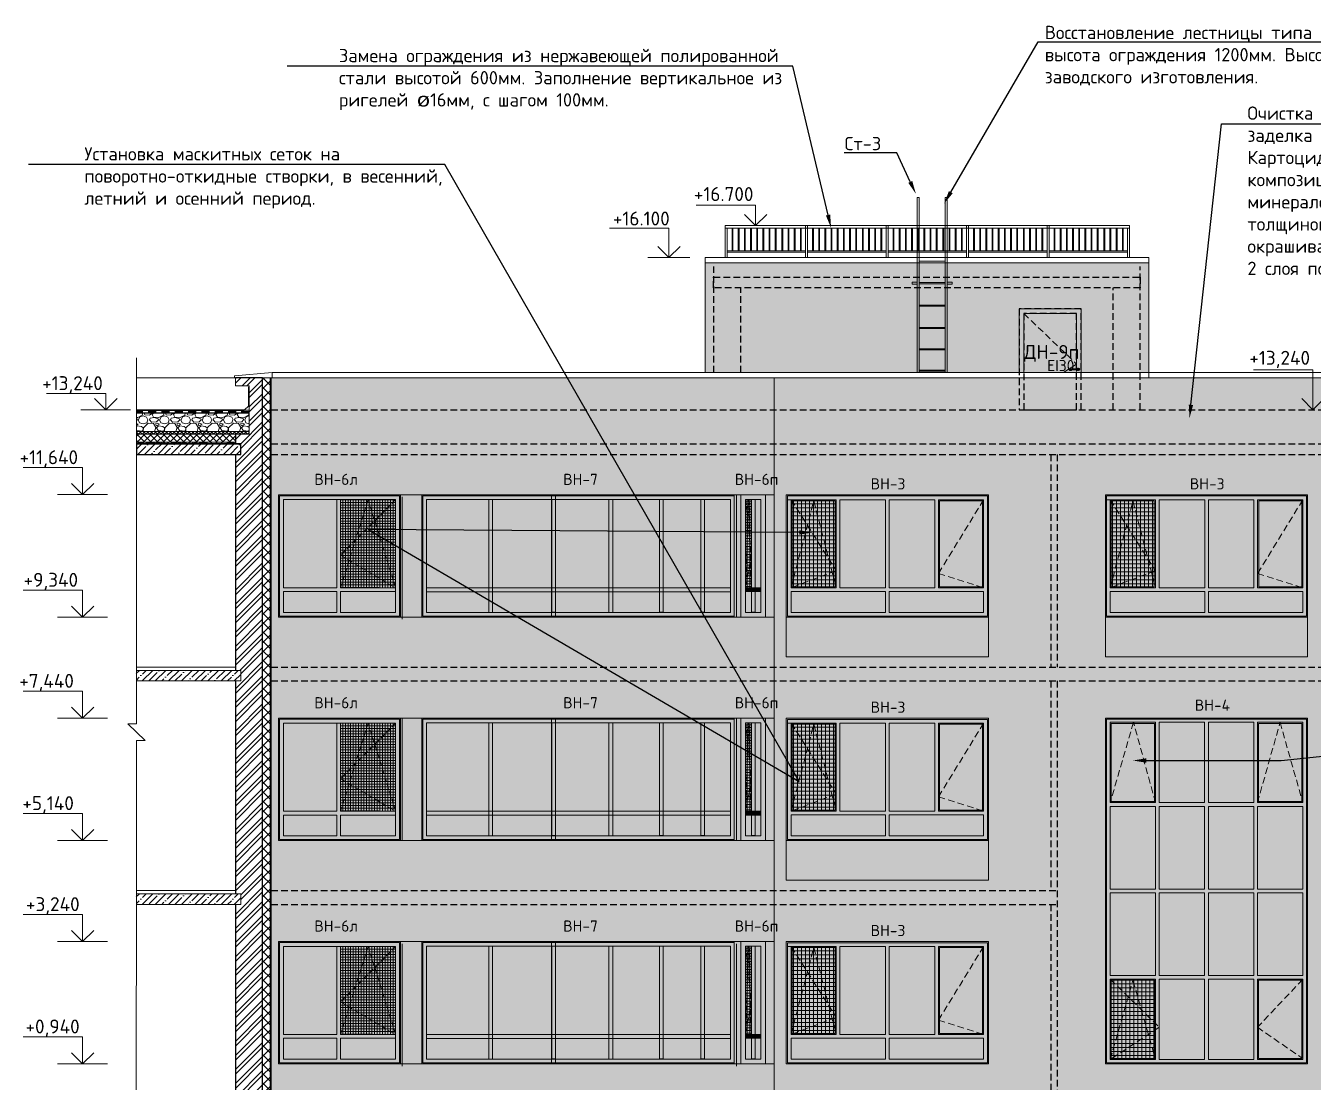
# Model space of a CAD drawing. Header units: millimetres. Extents: x -136099598 to 9192475, y 0 to 779331.
# Drawn here: x 146195 to 170399, y 289147 to 309011 of the extents above; entities that cross this region are included whole.
import ezdxf
from ezdxf import colors
from ezdxf.entities.mleader import LeaderData, LeaderLine
from ezdxf.math import Vec2, Vec3

# ---------------------------------------------------------------- set-up
doc = ezdxf.new("R2010")
doc.units = ezdxf.units.MM
doc.header["$MEASUREMENT"] = 0
for name, pattern in [('01_base$0$DASHED2', [0.375, 0.25, -0.125]), ('ADSK_Невидимые', [5, 3, -2]), ('ADSK_Штриховая_ш2 п1', [3, 2, -1])]:
    doc.linetypes.add(name, pattern=pattern)
doc.layers.get('0').update_dxf_attribs({"color": 250, "lineweight": 9})
doc.layers.get('Defpoints').update_dxf_attribs({"color": 8})
for name, color, linetype, lineweight, true_color in [('!_Окно_00_Штрих_Стекло', 7, 'Continuous', 0, 0x737373), ('RAL 000 80 00', 7, 'Continuous', 0, 0xb9b8b6), ('RAL 100 6030', 7, 'Continuous', 0, 0x989057), ('RAL 7016', 7, 'Continuous', 0, 0x383e42), ('RAL 90 10', 7, 'Continuous', 0, 0xf1ece1)]:
    doc.layers.add(name, color=color, linetype=linetype, lineweight=lineweight, true_color=true_color)
for name, color, linetype, lineweight in [('24_Фасад_разрез_тонкая', 7, 'Continuous', 9), ('_Фасад', 7, 'Continuous', 9), ('АР-Выноски', 5, 'Continuous', 5), ('АР.РД_Выноски', 174, 'Continuous', 9), ('Ограждение', 250, 'Continuous', 9), ('Рисунок', 6, 'Continuous', 35), ('СТЕНЫ кирпич ЛИДЕР', 250, 'Continuous', 15), ('Фасад_тонкие', 7, 'Continuous', 5), ('фасады', 7, 'Continuous', 9), ('Штриховка', 7, 'Continuous', 5), ('Штриховка в сечении', 7, 'Continuous', 18)]:
    doc.layers.add(name, color=color, linetype=linetype, lineweight=lineweight)
for name, color, linetype in [('PDF _0', 7, 'Continuous'), ('PDF _PDF _0', 7, 'Continuous'), ('PDF _Текст', 7, 'Continuous')]:
    doc.layers.add(name, color=color, linetype=linetype)
doc.styles.add('ICOCPEUR', font='isocpeur.ttf')
doc.styles.add('PDF ISOCPEUR', font='isocpeur.ttf')
pattern_1 = [(45, (14281.8, -6e-11), (-123.74369, 123.74369), []), (45, (14405.55, -6e-11), (-123.74369, 123.74369), [218.75, -43.75, 0, -43.75])]

# ---------------------------------------------------------------- blocks, each defined once
blk = doc.blocks.new('A$C316aa93d')
at = {"layer": '!_Окно_00_Штрих_Стекло'}
h = blk.add_hatch(color=256, dxfattribs=at)
h.dxf.hatch_style = 1
h.set_gradient(color1=(70, 92, 124), color2=(219, 225, 235), name='CURVED')
h.paths.add_polyline_path([(548, -2208), (550, -70), (-3072, -70), (-3072, -2208)])
at = {"layer": 'PDF _PDF _0', "lineweight": 0, "true_color": 0x636466}
h = blk.add_hatch(dxfattribs=at)
h.set_pattern_fill('ANSI37', color=251, scale=600, angle=135)
h.set_pattern_definition([(180, (-21.74, 20.51), (-7e-15, -75), []), (270, (-21.74, 20.51), (75, -1e-14), [])])
h.paths.add_polyline_path([(-2224, -1734), (-2224, -69), (-3072, -71), (-3072, -1735)])
at = {"layer": 'RAL 7016', "ltscale": 100, "transparency": 33554687}
h = blk.add_hatch(color=256, dxfattribs=at)
h.dxf.hatch_style = 1
h.paths.add_polyline_path([(638, 20), (-3162, 20), (-3162, -2278), (638, -2278)])
h.paths.add_polyline_path([(548, -70), (548, -2188), (-3072, -2188), (-3072, -70)], flags=16)
h = blk.add_hatch(color=256, dxfattribs=at)
h.dxf.hatch_style = 1
h.paths.add_polyline_path([(-2154, -1778), (-2154, -60), (-2224, -60), (-2224, -1778)])
h = blk.add_hatch(color=256, dxfattribs=at)
h.dxf.hatch_style = 1
h.paths.add_polyline_path([(-1227, -2188), (-1227, -70), (-1297, -70), (-1297, -2188)])
h = blk.add_hatch(color=256, dxfattribs=at)
h.dxf.hatch_style = 1
h.paths.add_polyline_path([(-301, -1778), (-301, -60), (-371, -60), (-371, -1778)])
h = blk.add_hatch(color=256, dxfattribs=at)
h.dxf.hatch_style = 1
h.paths.add_polyline_path([(548, -1726), (-3072, -1726), (-3072, -1798), (548, -1798)])
at = {"ltscale": 150}
blk.add_line((-3072, -70), (-3142, -70), dxfattribs=at)
at = {"linetype": '01_base$0$DASHED2', "ltscale": 500}
for points in [[(-3072, -70), (-2224, -1404), (-3072, -1726), (-2646, -90), (-2224, -1726)], [(548, -70), (-301, -1456), (548, -1726)]]:
    blk.add_lwpolyline(points, dxfattribs=at)
at = {"layer": 'PDF _0', "lineweight": 0}
for points in [[(-3162, 20), (638, 20), (638, -2278), (-3162, -2278)], [(-3162, 20), (638, 20), (638, -2278), (-3162, -2278)], [(-3142, 0), (618, 0), (618, -2258), (-3142, -2258)], [(-2224, -1726), (-3072, -1726), (-3072, -70), (-2224, -70)], [(-3052, -1706), (-2244, -1706), (-2244, -90), (-3052, -90)], [(-1297, -1726), (-2154, -1726), (-2154, -70), (-1297, -70)], [(-371, -1726), (-1227, -1726), (-1227, -70), (-371, -70)], [(548, -1726), (-301, -1726), (-301, -70), (548, -70)], [(528, -1706), (-281, -1706), (-281, -90), (528, -90)], [(-1297, -1798), (-3072, -1798), (-3072, -2188), (-1297, -2188)], [(-1227, -2188), (548, -2188), (548, -1798), (-1227, -1798)]]:
    blk.add_lwpolyline(points, close=True, dxfattribs=at)
at = {"layer": 'PDF _Текст', "lineweight": 0, "insert": (-1576, 124), "char_height": 210, "attachment_point": 7, "style": 'PDF ISOCPEUR'}
blk.add_mtext('ВН-3', dxfattribs=at)
blk = doc.blocks.new('A$C903fc4ac')
at = {"layer": 'RAL 100 6030'}
h = blk.add_hatch(color=256, dxfattribs=at)
h.dxf.hatch_style = 1
h.paths.add_polyline_path([(3800, 0), (0, 0), (0, -748), (3800, -748)])
at = {"layer": 'СТЕНЫ кирпич ЛИДЕР', "ltscale": 100}
blk.add_lwpolyline([(0, 0), (3800, 0), (3800, -748), (0, -748)], close=True, dxfattribs=at)
blk = doc.blocks.new('A$Cc0e490f6')
at = {"layer": '!_Окно_00_Штрих_Стекло'}
h = blk.add_hatch(color=256, dxfattribs=at)
h.dxf.hatch_style = 1
h.set_gradient(color1=(70, 92, 124), color2=(219, 225, 235), name='CURVED')
h.paths.add_polyline_path([(2271, -2358), (2273, 3983), (-1349, 3983), (-1349, -2358)])
at = {"layer": 'PDF _PDF _0', "lineweight": 0, "true_color": 0x636466}
h = blk.add_hatch(dxfattribs=at)
h.set_pattern_fill('ANSI37', color=251, scale=600, angle=135)
h.paths.add_polyline_path([(-514, -2337), (-514, -867), (-1326, -868), (-1326, -2338)])
at = {"layer": 'RAL 7016', "ltscale": 100, "transparency": 33554687}
h = blk.add_hatch(color=256, dxfattribs=at)
h.dxf.hatch_style = 1
h.paths.add_polyline_path([(2361, 4062), (-1439, 4062), (-1439, -2438), (2361, -2438)])
h.paths.add_polyline_path([(2272, 3983), (2271, -2358), (-1349, -2358), (-1349, 3983)], flags=16)
h = blk.add_hatch(color=256, dxfattribs=at)
h.dxf.hatch_style = 1
h.paths.add_polyline_path([(-496, 3983), (-1349, 3983), (-1349, 2473), (-496, 2473)])
h.paths.add_polyline_path([(-516, 3963), (-516, 2493), (-1329, 2493), (-1329, 3963)], flags=16)
h.paths.add_polyline_path([(-1091, 3733), (-1099, 3733)], flags=0)
h = blk.add_hatch(color=256, dxfattribs=at)
h.dxf.hatch_style = 1
h.paths.add_polyline_path([(-426, -2358), (-426, 3983), (-496, 3983), (-496, -2358)])
h = blk.add_hatch(color=256, dxfattribs=at)
h.dxf.hatch_style = 1
h.paths.add_polyline_path([(496, -2358), (496, 3983), (426, 3983), (426, -2358)])
h = blk.add_hatch(color=256, dxfattribs=at)
h.dxf.hatch_style = 1
h.paths.add_polyline_path([(1419, -2358), (1419, 3983), (1349, 3983), (1349, -2358)])
h = blk.add_hatch(color=256, dxfattribs=at)
h.dxf.hatch_style = 1
h.paths.add_polyline_path([(2271, 3983), (1419, 3983), (1419, 2473), (2271, 2473)])
h.paths.add_polyline_path([(2251, 3963), (2251, 2493), (1439, 2493), (1439, 3963)], flags=16)
h.paths.add_polyline_path([(1676, 3733), (1669, 3733)], flags=0)
h = blk.add_hatch(color=256, dxfattribs=at)
h.dxf.hatch_style = 1
h.paths.add_polyline_path([(2272, 2472), (-1347, 2473), (-1347, 2403), (2272, 2403)])
h = blk.add_hatch(color=256, dxfattribs=at)
h.dxf.hatch_style = 1
h.paths.add_polyline_path([(2270, 847), (-1349, 848), (-1349, 778), (2270, 778)])
h = blk.add_hatch(color=256, dxfattribs=at)
h.dxf.hatch_style = 1
h.paths.add_polyline_path([(2270, -779), (-1349, -778), (-1349, -848), (2270, -848)])
h = blk.add_hatch(color=256, dxfattribs=at)
h.dxf.hatch_style = 1
h.paths.add_polyline_path([(-496, -848), (-1349, -848), (-1349, -2358), (-496, -2358)])
h.paths.add_polyline_path([(-516, -868), (-516, -2338), (-1329, -2338), (-1329, -868)], flags=16)
h.paths.add_polyline_path([(-1091, -1098), (-1099, -1098)], flags=0)
h = blk.add_hatch(color=256, dxfattribs=at)
h.dxf.hatch_style = 1
h.paths.add_polyline_path([(2271, -848), (1419, -848), (1419, -2358), (2271, -2358)])
h.paths.add_polyline_path([(2251, -868), (2251, -2338), (1439, -2338), (1439, -868)], flags=16)
h.paths.add_polyline_path([(1676, -1098), (1669, -1098)], flags=0)
at = {"linetype": '01_base$0$DASHED2', "ltscale": 500}
for points in [[(-496, 2473), (-912, 3983), (-1349, 2473)], [(1419, 2473), (1845, 3983), (2271, 2473)], [(-1349, -848), (-426, -1749), (-1349, -2358), (-922, -868), (-496, -2358)], [(2271, -848), (1419, -1750), (2259, -2331)]]:
    blk.add_lwpolyline(points, dxfattribs=at)
at = {"layer": 'PDF _0', "lineweight": 0}
for points in [[(-1439, 4062), (2361, 4062), (2361, -2438), (-1439, -2438)], [(-1439, 4062), (2361, 4062), (2361, -2438), (-1439, -2438)], [(-1419, 4043), (2341, 4043), (2341, -2418), (-1419, -2418)], [(-496, 2473), (-1349, 2473), (-1349, 3983), (-496, 3983)], [(-1329, 2493), (-516, 2493), (-516, 3963), (-1329, 3963)], [(426, 2473), (-426, 2473), (-426, 3983), (426, 3983)], [(1349, 2473), (496, 2473), (496, 3983), (1349, 3983)], [(2271, 2473), (1419, 2473), (1419, 3983), (2271, 3983)], [(2251, 2493), (1439, 2493), (1439, 3963), (2251, 3963)], [(-496, 848), (-1347, 848), (-1347, 2403), (-496, 2403)], [(426, 848), (426, 2403), (-426, 2403), (-426, 848)], [(496, 848), (496, 2403), (1349, 2403), (1349, 848)], [(1419, 848), (2271, 848), (2271, 2403), (1419, 2403)], [(-496, 778), (-1349, 778), (-1349, -778), (-496, -778)], [(426, 778), (426, -778), (-426, -778), (-426, 778)], [(496, 778), (496, -778), (1349, -778), (1349, 778)], [(1419, 778), (2272, 776), (2272, -779), (1419, -778)], [(-496, -848), (-1349, -848), (-1349, -2358), (-496, -2358)], [(-1329, -2338), (-516, -2338), (-516, -868), (-1329, -868)], [(426, -848), (-426, -848), (-426, -2358), (426, -2358)], [(1349, -848), (496, -848), (496, -2358), (1349, -2358)], [(1419, -2358), (2271, -2358), (2271, -848), (1419, -848)], [(1439, -2338), (2251, -2338), (2251, -868), (1439, -868)]]:
    blk.add_lwpolyline(points, close=True, dxfattribs=at)
at = {"layer": 'PDF _Текст', "lineweight": 0, "insert": (241, 4200), "char_height": 210, "attachment_point": 7, "style": 'PDF ISOCPEUR'}
blk.add_mtext('ВН-4', dxfattribs=at)
blk = doc.blocks.new('A$Cd474dfd5')
at = {"layer": 'PDF _0', "lineweight": 0}
for p, q in [((971, 11602), (36, 11602)), ((971, 9298), (36, 9298)), ((971, 7398), (36, 7398)), ((971, 5099), (36, 5099)), ((971, 3200), (36, 3200)), ((971, 900), (36, 900))]:
    blk.add_line(p, q, dxfattribs=at)
for points in [[(-612, 12112), (504, 12112), (504, 11602), (717, 11811), (504, 11602), (295, 11811)], [(-612, 9808), (504, 9808), (504, 9298), (717, 9507), (504, 9298), (295, 9507)], [(-612, 7908), (504, 7908), (504, 7398), (717, 7607), (504, 7398), (295, 7607)], [(-612, 5609), (504, 5609), (504, 5099), (717, 5308), (504, 5099), (295, 5308)], [(-612, 3710), (504, 3710), (504, 3200), (717, 3409), (504, 3200), (295, 3409)], [(-612, 1410), (504, 1410), (504, 900), (717, 1109), (504, 900), (295, 1109)]]:
    blk.add_lwpolyline(points, dxfattribs=at)
at = {"layer": 'PDF _0', "lineweight": 0, "char_height": 262.5, "attachment_point": 9, "style": 'PDF ISOCPEUR'}
for s, insert in [('+11,640', (420, 12112)), ('+9,340', (420, 9808)), ('+7,440', (341, 7908)), ('+5,140', (341, 5609)), ('+3,240', (450, 3710)), ('+0,940', (450, 1410))]:
    blk.add_mtext(s, dxfattribs=dict(at, insert=insert))
blk = doc.blocks.new('A$C080b50c1')
at = {"layer": '!_Окно_00_Штрих_Стекло'}
h = blk.add_hatch(color=256, dxfattribs=at)
h.dxf.hatch_style = 1
h.set_gradient(color1=(70, 92, 124), color2=(219, 225, 235), name='CURVED')
h.paths.add_polyline_path([(2199, 85), (90, 86), (90, 2209), (2203, 2209)])
h = blk.add_hatch(color=256, dxfattribs=at)
h.dxf.hatch_style = 1
h.set_gradient(color1=(70, 92, 124), color2=(219, 225, 235), name='CURVED')
h.paths.add_polyline_path([(8496, 90), (2783, 90), (2783, 2214), (8496, 2214)])
h = blk.add_hatch(color=256, dxfattribs=at)
h.dxf.hatch_style = 1
h.set_gradient(color1=(70, 92, 124), color2=(219, 225, 235), name='CURVED')
h.paths.add_polyline_path([(9066, 86), (8779, 86), (8779, 2214), (9066, 2214)])
at = {"layer": 'PDF _PDF _0', "lineweight": 0, "true_color": 0x636466}
h = blk.add_hatch(dxfattribs=at)
h.set_pattern_fill('ANSI37', color=251, scale=400, angle=225)
h.set_pattern_definition([(270, (1006252.885, 5199.706), (50, 8e-15), []), (2e-15, (1006252.885, 5199.706), (-4e-16, 50), [])])
h.paths.add_polyline_path([(2201, 562), (2201, 2209), (1165, 2209), (1165, 548)])
h = blk.add_hatch(dxfattribs=at)
h.set_pattern_fill('ANSI37', color=251, scale=400, angle=225)
h.set_pattern_definition([(270, (1006355.206, 4170.154), (50, 8e-15), []), (2e-15, (1006355.206, 4170.154), (-4e-16, 50), [])])
h.paths.add_polyline_path([(8779, 562), (8779, 2209), (8888, 2209), (8888, 548)])
at = {"layer": 'RAL 7016', "ltscale": 100, "transparency": 33554687}
h = blk.add_hatch(color=256, dxfattribs=at)
h.dxf.hatch_style = 1
h.paths.add_polyline_path([(2291, 2299), (0, 2299), (0, 0), (2291, 0)])
h.paths.add_polyline_path([(2201, 2209), (2201, 90), (90, 90), (90, 2209)], flags=16)
h = blk.add_hatch(color=256, dxfattribs=at)
h.dxf.hatch_style = 1
h.paths.add_polyline_path([(1166, 90), (1166, 2209), (1096, 2209), (1096, 90)])
h = blk.add_hatch(color=256, dxfattribs=at)
h.dxf.hatch_style = 1
h.paths.add_polyline_path([(8566, 2301), (2693, 2299), (2693, 0), (8566, 2)])
h.paths.add_polyline_path([(8496, 2214), (8496, 90), (2783, 90), (2783, 2214)], flags=16)
h = blk.add_hatch(color=256, dxfattribs=at)
h.dxf.hatch_style = 1
h.paths.add_polyline_path([(4024, 90), (4024, 2214), (3954, 2214), (3954, 90)])
h = blk.add_hatch(color=256, dxfattribs=at)
h.dxf.hatch_style = 1
h.paths.add_polyline_path([(5207, 90), (5207, 2214), (5137, 2214), (5137, 90)])
h = blk.add_hatch(color=256, dxfattribs=at)
h.dxf.hatch_style = 1
h.paths.add_polyline_path([(6284, 90), (6282, 2214), (6208, 2214), (6209, 90)])
h = blk.add_hatch(color=256, dxfattribs=at)
h.dxf.hatch_style = 1
h.paths.add_polyline_path([(7234, 90), (7233, 2214), (7163, 2214), (7164, 90)])
h = blk.add_hatch(color=256, dxfattribs=at)
h.dxf.hatch_style = 1
h.paths.add_polyline_path([(7233, 90), (7232, 2214), (7164, 2214), (7164, 90)])
h = blk.add_hatch(color=256, dxfattribs=at)
h.dxf.hatch_style = 1
h.paths.add_polyline_path([(8009, 90), (8008, 2214), (7938, 2214), (7939, 90)])
h = blk.add_hatch(color=256, dxfattribs=at)
h.dxf.hatch_style = 1
h.paths.add_polyline_path([(9152, 2299), (8693, 2299), (8693, 0), (9152, 0)])
h.paths.add_polyline_path([(9066, 2214), (9066, 86), (8779, 86), (8779, 2214)], flags=16)
h = blk.add_hatch(color=256, dxfattribs=at)
h.dxf.hatch_style = 1
h.paths.add_polyline_path([(8958, 90), (8957, 2214), (8887, 2214), (8888, 90)])
h = blk.add_hatch(color=256, dxfattribs=at)
h.dxf.hatch_style = 1
h.paths.add_polyline_path([(2201, 549), (140, 550), (140, 480), (2201, 481)])
h = blk.add_hatch(color=256, dxfattribs=at)
h.dxf.hatch_style = 1
h.paths.add_polyline_path([(8496, 550), (2783, 550), (2783, 478), (8496, 478)])
h = blk.add_hatch(color=256, dxfattribs=at)
h.dxf.hatch_style = 1
h.paths.add_polyline_path([(9066, 549), (8779, 550), (8779, 480), (9066, 481)])
at = {"ltscale": 150}
for points in [[(2291, 2299), (2291, 0), (0, 0), (0, 2299)], [(2693, 2299), (2693, 0), (8566, 0), (8566, 2299)], [(5134, 2299), (5134, 0), (5206, 0), (5206, 2299)], [(9152, 2299), (9152, 0), (8693, 0), (8693, 2299)], [(9066, 2214), (9066, 86), (8779, 86), (8779, 2214)]]:
    blk.add_lwpolyline(points, close=True, dxfattribs=at)
at = {"layer": 'PDF _0', "linetype": 'ADSK_Штриховая_ш2 п1', "lineweight": 0, "ltscale": 50}
for points in [[(2201, 2209), (1165, 1164), (2201, 550), (1683, 2209), (1165, 550)], [(8779, 2214), (8888, 1154), (8779, 550), (8837, 2214), (8888, 550)]]:
    blk.add_lwpolyline(points, dxfattribs=at)
at = {"layer": 'PDF _PDF _0', "lineweight": 0}
for points in [[(0, 0), (2291, 0), (2291, 2299), (0, 2299)], [(20, 20), (2271, 20), (2271, 2279), (20, 2279)], [(2693, 0), (8566, 0), (8566, 2299), (2693, 2299)], [(2713, 20), (8566, 20), (8566, 2284), (2713, 2284)], [(2783, 90), (8496, 90), (8496, 2214), (2783, 2214)], [(3954, 90), (4023, 90), (4023, 2214), (3954, 2214)], [(5137, 94), (5206, 94), (5206, 2214), (5137, 2214)], [(6208, 90), (6283, 90), (6283, 2214), (6208, 2214)], [(7164, 94), (7232, 94), (7232, 2214), (7164, 2214)], [(7939, 94), (8007, 94), (8007, 2214), (7939, 2214)], [(8888, 94), (8957, 94), (8957, 2214), (8888, 2214)], [(2783, 478), (8497, 478), (8497, 550), (2783, 550)]]:
    blk.add_lwpolyline(points, close=True, dxfattribs=at)
for points in [[(1165, 90), (2201, 90), (2201, 2209), (90, 2209), (90, 550)], [(1165, 550), (1165, 2209), (1096, 2209), (1096, 550)], [(1096, 550), (90, 550)], [(1165, 480), (2201, 480), (2201, 550), (1165, 550)], [(9066, 550), (8779, 550)], [(90, 480), (90, 90), (1096, 90)], [(90, 480), (1096, 480)], [(1096, 480), (1096, 90)], [(1165, 90), (1165, 480)], [(8779, 480), (9066, 480)]]:
    blk.add_lwpolyline(points, dxfattribs=at)
at = {"layer": 'PDF _Текст', "lineweight": 0, "insert": (673, 2486), "char_height": 210, "width": 587.98, "attachment_point": 7, "style": 'PDF ISOCPEUR'}
blk.add_mtext('ВН-6л', dxfattribs=at)
at = {"layer": 'PDF _Текст', "lineweight": 0, "char_height": 210, "attachment_point": 7, "style": 'PDF ISOCPEUR'}
for s, insert in [('ВН-7', (5351, 2486)), ('ВН-6п', (8576, 2486))]:
    blk.add_mtext(s, dxfattribs=dict(at, insert=insert))
blk = doc.blocks.new('A$C63ed94a3')
at = {"layer": 'Defpoints', "linetype": '01_base$0$DASHED2', "ltscale": 500}
for points in [[(0, 0), (1167, 0), (1167, 1898), (0, 1898)], [(90, 0), (1077, 0), (1077, 1808), (90, 1808)]]:
    blk.add_lwpolyline(points, close=True, dxfattribs=at)
at = {"layer": 'Defpoints', "color": 1, "lineweight": 0, "insert": (529, 725, -2), "char_height": 210, "attachment_point": 7, "style": 'PDF ISOCPEUR'}
blk.add_mtext('EI30', dxfattribs=at)
blk = doc.blocks.new('A$C47f3b014')
at = {"ltscale": 150}
blk.add_line((1551, 550), (1551, 601), dxfattribs=at)
at = {"layer": 'Ограждение'}
for points in [[(1551, 601), (0, 601)], [(0, 550), (0, 600)], [(1551, 550), (0, 550)], [(38, 0), (38, 550), (0, 550), (0, 0), (38, 0)], [(132, 125), (132, 550)], [(148, 550), (148, 125), (148, 125)], [(248, 125), (248, 550)], [(264, 550), (264, 125), (264, 125)], [(364, 125), (364, 550)], [(380, 550), (380, 125), (380, 125)], [(480, 125), (480, 550)], [(496, 550), (496, 125), (496, 125)], [(596, 125), (596, 550)], [(612, 550), (612, 125), (612, 125)], [(712, 125), (712, 550)], [(728, 550), (728, 125), (728, 125)], [(828, 125), (828, 550)], [(844, 550), (844, 125), (844, 125)], [(944, 125), (944, 550)], [(960, 550), (960, 125), (960, 125)], [(1068, 125), (1068, 550)], [(1084, 550), (1084, 125), (1084, 125)], [(1184, 125), (1184, 550)], [(1200, 550), (1200, 125), (1200, 125)], [(1300, 125), (1300, 550)], [(1316, 550), (1316, 125), (1316, 125)], [(1416, 125), (1416, 550)], [(1432, 550), (1432, 125), (1432, 125)], [(1551, 0), (1551, 550), (1513, 550), (1513, 0), (1551, 0)], [(1513, 100), (38, 100), (38, 125), (1513, 125)]]:
    blk.add_lwpolyline(points, dxfattribs=at)
blk = doc.blocks.new('A$C0c50751e')
for points in [[(-38, 3993), (0, 3993), (0, 700), (-38, 700)], [(490, 700), (530, 700), (530, 3993), (490, 3993)], [(0, 2762), (490, 2762), (490, 2792), (0, 2792)], [(0, 2370), (490, 2370), (490, 2390), (0, 2390)], [(0, 1948), (490, 1948), (490, 1968), (0, 1968)], [(0, 1526), (490, 1526), (490, 1546), (0, 1546)], [(0, 1124), (490, 1124), (490, 1144), (0, 1144)], [(0, 722), (490, 722), (490, 742), (0, 742)]]:
    blk.add_lwpolyline(points, close=True)
at = {"ltscale": 100}
for points in [[(-38, 2400), (-128, 2400), (-128, 2360), (-38, 2360), (-38, 2400)], [(530, 2400), (620, 2400), (620, 2360), (530, 2360), (530, 2400)]]:
    blk.add_lwpolyline(points, dxfattribs=at)
blk = doc.blocks.new('A$Cb3d5fc9f')
at = {"layer": 'RAL 000 80 00', "true_color": 0xbcbab9}
h = blk.add_hatch(color=9, dxfattribs=at)
h.dxf.hatch_style = 1
h.paths.add_polyline_path([(1170, 1187), (0, 1187), (0, 0), (1169, 0)])
for p, q in [((1115, 59), (965, 59)), ((1115, 39), (965, 39))]:
    blk.add_line(p, q)
for points in [[(1170, 0), (1170, 1187), (0, 1187), (0, 0)], [(1080, 8), (1080, 1097), (90, 1097), (90, 0)]]:
    blk.add_lwpolyline(points)
blk.add_circle((1115, 51), 19)
for centre, radius, start, end in [((965, 49), 10, 90, 270), ((1115, 49), 24, 204.6243, 155.3757), ((1115, 49), 10, 270, 90)]:
    blk.add_arc(centre, radius, start, end)

msp = doc.modelspace()

# ---------------------------------------------------------------- hatches: boundary and pattern name
at = {"ltscale": 40, "true_color": 0x383e42}
h = msp.add_hatch(dxfattribs=at)
h.set_pattern_fill('ANSI32', color=250, scale=500, angle=360)
h.set_pattern_definition([(45, (14281.8, 0.002), (-132.58252, 132.58252), []), (45, (14370.2, 0.002), (-132.58252, 132.58252), [])])
h.paths.add_polyline_path([(150137.2, 302240.9), (150397.3, 302240.9), (150397.4, 301332), (150137.2, 301332), (150137.3, 301152), (150235.1, 301152), (150238.5, 300952), (150137.3, 300952), (150137.3, 296891.7), (150238.7, 296891.7), (150238.7, 296691.8), (150137.3, 296691.8), (150137.4, 292691.7), (150238.7, 292691.7), (150238.7, 292491.7), (150137.4, 292491.7), (150137.5, 288493.6), (150336.7, 288493.5), (150647.5, 288493.6), (150647.5, 302392), (150137.2, 302392)])
at = {"ltscale": 100, "transparency": 33554687}
h = msp.add_hatch(dxfattribs=at)
h.set_pattern_fill('ANSI35', color=0, scale=700)
h.set_pattern_definition(pattern_1)
h.paths.add_polyline_path([(148275.3, 300952), (150238.5, 300952), (150235.1, 301152), (148275.3, 301152)])
h = msp.add_hatch(dxfattribs=at)
h.set_pattern_fill('ANSI35', color=0, scale=700)
h.set_pattern_definition([(45, (14281.8, 4200), (-123.74369, 123.74369), []), (45, (14405.55, 4200), (-123.74369, 123.74369), [218.75, -43.75, 0, -43.75])])
h.paths.add_polyline_path([(150237, 296891.7), (148271.8, 296891.7), (148275.2, 296691.7), (150240.4, 296691.7)])
h = msp.add_hatch(dxfattribs=at)
h.set_pattern_fill('ANSI35', color=0, scale=700)
h.set_pattern_definition(pattern_1)
h.paths.add_polyline_path([(150237, 292691.7), (148271.8, 292691.7), (148275.2, 292491.7), (150240.4, 292491.7)])
at = {"layer": 'RAL 000 80 00'}
h = msp.add_hatch(color=256, dxfattribs=at)
h.dxf.hatch_style = 1
h.paths.add_polyline_path([(167307.6, 304553.9), (158967.7, 304553.9), (158967.5, 302492.3), (167307.7, 302491.9)])
h = msp.add_hatch(color=256, dxfattribs=at)
h.dxf.hatch_style = 1
h.paths.add_polyline_path([(150807.5, 302392), (160266.9, 302392), (160267.1, 288553.3), (150807.3, 288553.3)])
at = {"layer": 'RAL 90 10', "ltscale": 100, "transparency": 33554687}
h = msp.add_hatch(color=256, dxfattribs=at)
h.dxf.hatch_style = 1
h.paths.add_polyline_path([(193317.6, 302392), (160267, 302392), (160267, 288553.3), (193315.8, 288553.9)])
at = {"layer": 'Штриховка', "transparency": 33554636}
h = msp.add_hatch(dxfattribs=at)
h.set_pattern_fill('ANSI37', color=256, scale=1000)
h.set_pattern_definition([(45, (14281.8, -6e-11), (-88.38835, 88.38835), []), (135, (14281.8, -6e-11), (-88.38835, -88.38835), [])])
h.paths.add_polyline_path([(150647.5, 302392), (150647.5, 287085.8), (150797.4, 287085.8), (150797.4, 302392)])
h = msp.add_hatch(dxfattribs=at)
h.set_pattern_fill('ANSI37', color=256, scale=400)
h.set_pattern_definition([(45, (14281.806, -6e-11), (-35.355339, 35.355339), []), (135, (14281.806, -6e-11), (-35.355339, -35.355339), [])])
h.paths.add_polyline_path([(148275.3, 301382), (148275.3, 301332), (150397.4, 301332), (150397.4, 301382)])
h = msp.add_hatch(dxfattribs=at)
h.set_pattern_fill('ANSI37', color=256, scale=700)
h.set_pattern_definition([(45, (14281.81, -6e-11), (-61.871843, 61.871843), []), (135, (14281.81, -6e-11), (-61.871843, -61.871843), [])])
h.paths.add_polyline_path([(148275.3, 301332), (148275.3, 301182), (150137.2, 301182), (150137.2, 301332)])
at = {"layer": 'Штриховка в сечении', "ltscale": 2, "transparency": 33554636}
h = msp.add_hatch(dxfattribs=at)
h.set_pattern_fill('GRAVEL', color=256, scale=400)
h.set_pattern_definition([(228.012788, (288, 400), (-3200, -3600), [53.8144, -5327.6352]), (184.969741, (252, 360), (4800, 400), [92.3472, -9142.3699]), (132.510447, (160, 352), (4000, -4400), [65.1152, -6446.41304]), (267.273689, (4, 252), (400, 8000), [84.0952, -8325.4232]), (292.833654, (0, 168), (-2000, 4800), [82.462, -8163.74925]), (357.273689, (32, 92), (-8000, 400), [84.0952, -8325.4232]), (37.6942405, (116, 88), (-5200, -4000), [111.2116, -11009.9394]), (72.2553284, (204, 156), (2800, 8800), [104.9952, -10394.5286]), (121.4295656, (236, 256), (-3200, 5200), [84.38, -8353.62924]), (175.236358, (192, 328), (4400, -400), [96.3328, -4720.30503]), (222.397438, (96, 336), (-4800, -4400), [124.5792, -12333.35]), (138.814075, (400, 248), (-2800, 2400), [42.5204, -4209.53793]), (171.4692344, (368, 276), (5200, -800), [80.8948, -8008.60457]), (225, (288, 288), (-4e-14, -400), [56.5684, -509.11702]), (203.19859, (260, 336), (2000, 800), [30.4632, -3015.84604]), (291.80141, (232, 324), (-400, 1200), [43.0812, -2110.9847]), (30.963757, (248, 284), (1200, 800), [69.9716, -2262.40916]), (161.56505, (308, 320), (800, -400), [50.5964, -1214.31466]), (16.38954, (0, 324), (4000, 1200), [70.88, -7017.13806]), (70.346176, (68, 344), (-1600, -4400), [59.4644, -5886.9631]), (293.19859, (308, 400), (-800, 2000), [60.926, -2985.38324]), (343.61046, (332, 344), (-4000, 1200), [70.88, -7017.13806]), (339.443955, (0, 76), (-2000, 800), [68.352, -3349.2495]), (294.775141, (64, 52), (-2000, 4400), [57.2712, -5669.85723]), (66.80141, (312, 0), (800, 2000), [60.926, -2985.38324]), (17.354025, (336, 56), (-5200, -1600), [67.0524, -6638.16945]), (69.443955, (116, 0), (-800, -2000), [34.176, -3383.4255]), (101.309932, (288, 0), (-400, 1600), [20.396, -2019.2118]), (165.963757, (284, 20), (1200, -400), [82.462, -1566.78025]), (186.009006, (204, 40), (4000, 400), [76.42, -7565.56927]), (303.690068, (248, 248), (-400, 800), [57.6888, -1384.5317]), (353.1572266, (280, 200), (6800, -800), [100.7176, -9971.02505]), (60.945396, (380, 188), (-1600, -2800), [41.1824, -4077.06966]), (90, (400, 224), (-400, 400), [24, -376]), (120.256437, (196, 52), (1600, -2800), [55.5696, -5501.408]), (48.012788, (168, 100), (3200, 3600), [107.6288, -5273.8208]), (0, (240, 180), (400, 400), [104, -296]), (325.3048465, (344, 180), (4000, -2800), [63.2456, -6261.3097]), (254.054604, (396, 144), (-400, -1600), [58.2408, -2853.80316]), (207.6459754, (380, 88), (-7600, -4000), [94.826, -9387.78967]), (175.426079, (296, 44), (-5200, 400), [100.3196, -9931.62936])])
h.paths.add_polyline_path([(148280.4, 301729.2), (148275.3, 301382), (150397.4, 301382.1), (150397.4, 301729.2)])
at = {"layer": 'Штриховка в сечении', "ltscale": 3, "transparency": 33554636}
h = msp.add_hatch(dxfattribs=at)
h.set_pattern_fill('AR-SAND', color=256)
h.set_pattern_definition([(37.5, (-270345.777, 3960658.434), (-1.6000313, 48.94132373), [0, -38.608, 0, -43.18, 0, -41.275]), (7.5, (-270345.78, 3960658.434), (44.9523283, 71.68251), [0, -20.828, 0, -34.798, 0, -13.335]), (327.5, (-270377.02, 3960658.434), (79.099237, 0.14371847), [0, -12.7, 0, -45.72, 0, -59.69]), (317.5, (-270377.02, 3960658.434), (76.3556452, 22.2929323), [0, -6.35, 0, -29.972, 0, -34.29])])
h.paths.add_polyline_path([(148275.3, 301182), (148275.3, 301152), (150137.2, 301152), (150137.2, 301182)])

# ---------------------------------------------------------------- linework, layer by layer
at = {"ltscale": 150}
for p, q in [((165948.6, 302650.8), (165705.8, 302491.9)), ((148275.3, 302392), (193317.6, 302392)), ((150137.2, 302240.9), (150137.5, 302392)), ((160267, 286913.3, 0), (160267, 302392, -1.1)), ((150397.3, 302240.9), (150137.2, 302240.9)), ((150397.4, 301332), (150397.3, 302240.9)), ((153270, 300151.2, 0.3), (153270, 297851.2, 0.3)), ((159559.1, 300192, -1.4), (159559.1, 297892, -1.4)), ((150137.4, 296952), (148275.1, 296951.7)), ((153270, 295992), (153270, 293692)), ((159559.1, 295992), (159559.1, 293692)), ((150137.4, 292752), (148275.1, 292751.7)), ((153270, 291750.2, 0.5), (153270, 289450.2, 0.5)), ((159559.1, 291750.2, 0.5), (159559.1, 289450.2, 0.5))]:
    msp.add_line(p, q, dxfattribs=at)
at = {"color": 18, "linetype": 'ADSK_Невидимые', "lineweight": 30, "ltscale": 50, "true_color": 0x000000}
msp.add_line((150397.4, 301753.3), (148275.3, 301753.3), dxfattribs=at)
at = {"layer": '24_Фасад_разрез_тонкая', "lineweight": 30}
msp.add_lwpolyline([(148275.3, 301782), (150299.3, 301782), (150387.4, 301867.1), (150387.4, 302220.2)], dxfattribs=at)
at = {"layer": '24_Фасад_разрез_тонкая'}
for points in [[(148275.3, 301792), (150127.2, 301792)], [(148275.3, 301782), (150397.4, 301782)], [(148275.3, 301732), (150397.4, 301732)], [(148275.6, 301729.2), (150397.4, 301729.2)], [(148275.3, 301382), (150397.4, 301382.1)], [(148275.3, 301182), (150137.2, 301182)], [(148275.3, 301152), (150137.2, 301152)]]:
    msp.add_lwpolyline(points, dxfattribs=at)
at = {"layer": '24_Фасад_разрез_тонкая', "lineweight": 9}
msp.add_lwpolyline([(148275.3, 301332), (150137.3, 301332)], dxfattribs=at)
at = {"layer": '_Фасад', "lineweight": 0}
for p, q in [((158682, 304653.9), (157889, 304653.9)), ((148165.1, 301792), (147230.1, 301792))]:
    msp.add_line(p, q, dxfattribs=at)
at = {"layer": 'Defpoints', "color": 2, "linetype": '01_base$0$DASHED2', "ltscale": 500}
for p, q in [((159127.6, 302491.9), (159127.6, 304484, 0)), ((167147.6, 301792), (167147.6, 304484)), ((159637.9, 302491.9), (159637.9, 304083.6)), ((166637.4, 301792, 0.2), (166637.4, 304083.6)), ((150807.2, 301792), (189137.4, 301792)), ((150807.2, 301152), (189137.4, 301152)), ((150807.2, 300952), (189137.4, 300952)), ((165467.6, 300952), (165467.6, 296952)), ((165587.6, 300952), (165587.6, 296952)), ((150807.2, 296952), (189137.4, 296952)), ((150807.2, 296692), (189137.4, 296692)), ((165467.6, 296692), (165467.6, 292752)), ((165587.6, 296692), (165587.6, 288553.6)), ((150807.2, 292752), (165587.6, 292752)), ((150807.2, 292492), (165587.6, 292492)), ((165467.6, 292492), (165467.6, 288553.6))]:
    msp.add_line(p, q, dxfattribs=at)
msp.add_lwpolyline([(159127.1, 304281.9), (167147.1, 304281.9), (167147.1, 304083.6), (159127.1, 304083.6)], close=True, dxfattribs=at)
at = {"layer": 'Рисунок', "color": 18, "linetype": '01_base$0$DASHED2', "lineweight": 5, "ltscale": 500, "true_color": 0x000000}
msp.add_line((164958.6, 303600.4), (165948.6, 302650.8), dxfattribs=at)
at = {"layer": 'СТЕНЫ кирпич ЛИДЕР', "ltscale": 100}
for p, q in [((158967.6, 302491.9), (158967.6, 304554)), ((167307.6, 302392), (167307.6, 304554, -0.7))]:
    msp.add_line(p, q, dxfattribs=at)
at = {"layer": 'СТЕНЫ кирпич ЛИДЕР', "lineweight": 25, "ltscale": 100}
for p, q in [((150647.5, 302392), (150137.2, 302392)), ((150647.5, 287083.4, 0.5), (150647.5, 302392)), ((150797.5, 287083.9, 0.5), (150797.2, 302392)), ((150807.5, 287083.9, 0.5), (150807.2, 302392)), ((148275.3, 301152), (150235.1, 301152)), ((150137.2, 301332), (150137.3, 301152)), ((148275.3, 300952), (150137.3, 300952)), ((150137.3, 300952), (150137.3, 296891.7)), ((150137.3, 296694.8), (150137.3, 292691.7)), ((150137.4, 292494.8), (150137.4, 288493.6))]:
    msp.add_line(p, q, dxfattribs=at)
msp.add_lwpolyline([(148275.3, 300952), (150238.5, 300952), (150235.1, 301152), (148275.3, 301152)], close=True, dxfattribs=at)
at = {"layer": 'Фасад_тонкие'}
for p, q in [((150827.4, 302491.9), (150117.1, 302427.1)), ((150117.1, 302392), (150117.1, 302427.1)), ((150827.4, 302392), (150117.1, 302392)), ((150827.4, 302392), (150827.4, 302491.9))]:
    msp.add_line(p, q, dxfattribs=at)
at = {"layer": 'Фасад_тонкие', "lineweight": 0}
for points in [[(158798.7, 305636.3), (159914.4, 305636.3), (159914.4, 305254.3), (160127.7, 305463.2), (159914.4, 305254.3), (159705.5, 305463.2)], [(157169.8, 305204.3), (158285.5, 305205.7), (158285.5, 304653.9), (158498.9, 304862.8), (158285.5, 304653.9), (158076.6, 304862.8)], [(146581.9, 302098.4), (147697.6, 302098.4), (147697.6, 301792), (147911, 302000.9), (147697.6, 301792), (147488.7, 302000.9)]]:
    msp.add_lwpolyline(points, dxfattribs=at)
at = {"layer": 'Фасад_тонкие', "lineweight": 0, "elevation": 0}
msp.add_lwpolyline([(169277.6, 302539.8), (170393.3, 302539.8), (170393.3, 301792), (170606.6, 302000.9), (170393.3, 301792), (170184.4, 302000.9)], dxfattribs=at)
at = {"layer": 'фасады', "ltscale": 150}
for points in [[(158967.6, 304653.9), (167307.6, 304653.9), (167307.6, 304554), (158967.6, 304554)], [(150827.4, 302491.9), (193317.6, 302491.9), (193317.6, 302392), (150827.4, 302392)], [(148275.2, 296691.7), (150238.7, 296691.7), (150238.7, 296891.7), (148275.2, 296891.7)], [(150947.6, 293692), (160267, 293692), (160267, 295991.2), (150947.6, 295991.2)], [(148275.2, 292491.7), (150238.7, 292491.7), (150238.7, 292691.7), (148275.2, 292691.7)], [(150947.6, 289493.6), (160267, 289493.6), (160267, 291792.8), (150947.6, 291792.8)]]:
    msp.add_lwpolyline(points, close=True, dxfattribs=at)
for points in [[(148275.3, 302768.8), (148275.3, 295884.1), (148112.6, 295884.1), (148437.6, 295575.1), (148275.3, 295575.1), (148273, 286353.6)], [(150137.2, 301152), (150137.2, 301332), (150397.4, 301332)]]:
    msp.add_lwpolyline(points, dxfattribs=at)
at = {"layer": 'фасады', "ltscale": 150, "elevation": -1.4}
msp.add_lwpolyline([(150947.6, 297892), (160267, 297892), (160267, 300191.2), (150947.6, 300191.2)], close=True, dxfattribs=at)

# ---------------------------------------------------------------- block references
at = {"ltscale": 150}
for name, p in [('A$C0c50751e', (162989.6, 301792)), ('A$C47f3b014', (159341.6, 304653.9)), ('A$C47f3b014', (160854.8, 304653.9)), ('A$C47f3b014', (162367.9, 304653.9)), ('A$C47f3b014', (163881.1, 304653.9)), ('A$C47f3b014', (165394.2, 304653.9)), ('A$Cb3d5fc9f', (164869, 302503.1)), ('A$C63ed94a3', (164869, 301792)), ('A$Cd474dfd5', (146758.2, 288593.6)), ('A$C080b50c1', (150947.6, 297892, -1.4)), ('A$C316aa93d', (163655.1, 300170.1, -2.2)), ('A$C316aa93d', (169655.1, 300170.1)), ('A$C903fc4ac', (160492.6, 297892, -2.2)), ('A$C903fc4ac', (166492.6, 297892)), ('A$C080b50c1', (150947.6, 293692)), ('A$C316aa93d', (163655.1, 295970.1)), ('A$Cc0e490f6', (167931.4, 291931.6)), ('A$C903fc4ac', (160492.6, 293692)), ('A$C080b50c1', (150947.6, 289493.6)), ('A$C316aa93d', (163655.1, 291771.6))]:
    msp.add_blockref(name, p, dxfattribs=at)

# ---------------------------------------------------------------- texts
at = {"layer": 'PDF _0', "color": 18, "lineweight": 0, "true_color": 0x000000, "char_height": 262.49, "attachment_point": 9, "style": 'PDF ISOCPEUR'}
for s, insert in [('+16.700', (159875.5, 305715.8)), ('+16.100', (158301.4, 305255.7)), ('+13,240', (170339.1, 302575.7, 0)), ('+13,240', (147643.5, 302098.4))]:
    msp.add_mtext(s, dxfattribs=dict(at, insert=insert))
at = {"layer": 'PDF _0', "color": 18, "lineweight": 0, "true_color": 0x000000, "insert": (164958.6, 302692.8), "char_height": 262.49, "attachment_point": 7, "rotation": 359.99739, "style": 'PDF ISOCPEUR'}
msp.add_mtext('ДН-9п', dxfattribs=at)

# ---------------------------------------------------------------- leaders
at = {"layer": 'АР-Выноски'}
ml = msp.add_multileader_mtext('Standard', dxfattribs=at)
ml.set_content('Восстановление лестницы типа П1-1, ширина 750 мм, высота ограждения 1200мм. Высота ступени 400 мм, заводского изготовления.', color=256, style='ICOCPEUR')
ml.set_leader_properties()
ml.build(insert=Vec2(0, 0))
ml.multileader.update_dxf_attribs({"text_left_attachment_type": 6, "text_right_attachment_type": 6, "dogleg_length": 100, "arrow_head_size": 250})
ctx = ml.context
ctx.base_point, ctx.char_height, ctx.arrow_head_size, ctx.landing_gap_size, ctx.plane_origin = Vec3(165327.3, 308709.7, 0), 250, 250, 25, Vec3(173994.5, 306881.4, 0)
ctx.left_attachment, ctx.right_attachment = 6, 6
notes = []
notes.append((ctx, [(1, (1, 1, 0), (165227.3, 308709.7, 0), (1, 0), 100, [(0, [(163459.6, 305666.3, 0)], 0, [])])]))
ctx.mtext.insert, ctx.mtext.width, ctx.mtext.defined_height, ctx.mtext.flow_direction = Vec3(165352.3, 309009.7, 0), 9186.444, 5775.2, 5
ml = msp.add_multileader_mtext('Standard', dxfattribs=at)
ml.set_content('\\A1;Замена ограждения из нержавеющей полированной стали высотой 600мм. Заполнение вертикальное из ригелей {\\fISOCTEUR|b0|i0|c204|p49;ø}16мм, с шагом 100мм.  ', color=256, style='ICOCPEUR')
ml.set_leader_properties()
ml.build(insert=Vec2(0, 0))
ml.multileader.update_dxf_attribs({"text_left_attachment_type": 6, "text_right_attachment_type": 6, "dogleg_length": 100, "arrow_head_size": 250})
ctx = ml.context
ctx.base_point, ctx.char_height, ctx.arrow_head_size, ctx.landing_gap_size, ctx.plane_origin = Vec3(152057.5, 308251.3), 250, 250, 25, Vec3(156849.3, 292717.7)
ctx.left_attachment, ctx.right_attachment = 6, 6
notes.append((ctx, [(0, (1, 1, 0), (160616.6, 308251.3), (-1, 0), 309.1, [(1, [(161335.2, 305209.4)], 0, [])])]))
ctx.mtext.insert, ctx.mtext.width, ctx.mtext.defined_height, ctx.mtext.flow_direction = Vec3(152082.5, 308576.3), 9081.146, 1316, 5
ml = msp.add_multileader_mtext('Standard', dxfattribs=at)
ml.set_content('\\A1;Ст-3', color=256, style='ICOCPEUR')
ml.set_leader_properties()
ml.build(insert=Vec2(0, 0))
ml.multileader.update_dxf_attribs({"text_left_attachment_type": 6, "text_right_attachment_type": 6, "dogleg_length": 100, "arrow_head_size": 250})
ctx = ml.context
ctx.base_point, ctx.char_height, ctx.arrow_head_size, ctx.landing_gap_size, ctx.plane_origin = Vec3(161563.3, 306621), 250, 250, 25, Vec3(158270.5, 305244.1)
ctx.left_attachment, ctx.right_attachment = 6, 6
notes.append((ctx, [(0, (1, 1, 0), (162568, 306621), (-1, 0), 254.7, [(0, [(162929.6, 305849.1)], 0, [])])]))
ctx.mtext.insert, ctx.mtext.width, ctx.mtext.flow_direction = Vec3(161588.3, 306921), 4074.825, 5
ml = msp.add_multileader_mtext('Standard', dxfattribs=at)
ml.set_content('\\A1;Установка маскитных сеток на поворотно-откидные створки, в весенний, летний и осенний период.', color=256, style='ICOCPEUR')
ml.set_leader_properties()
ml.build(insert=Vec2(0, 0))
ml.multileader.update_dxf_attribs({"text_left_attachment_type": 6, "text_right_attachment_type": 6, "dogleg_length": 100, "arrow_head_size": 250})
ctx = ml.context
ctx.base_point, ctx.char_height, ctx.arrow_head_size, ctx.landing_gap_size, ctx.plane_origin = Vec3(147272, 306403, -1.7), 250, 250, 25, Vec3(168673.9, 308720.5, -1.7)
ctx.left_attachment, ctx.right_attachment = 6, 6
notes.append((ctx, [(0, (1, 1, 0), (154072, 306403, -1.7), (-1, 0), 100, [(2, [(160984.9, 299483.6, -1.7), (152630.5, 299538.5, -1.7), (160737.3, 294801.6, -1.7)], 0, [])])]))
ctx.mtext.insert, ctx.mtext.width, ctx.mtext.defined_height, ctx.mtext.flow_direction = Vec3(147297, 306728, -1.7), 7622.924, 230, 5
ml = msp.add_multileader_mtext('Standard', dxfattribs=at)
ml.set_content('Окно открывающееся, открывание обеспечивается механическим устройством д/дистанц. открывания изнутри без ключа. ', color=256, style='ICOCPEUR')
ml.set_leader_properties()
ml.build(insert=Vec2(0, 0))
ml.multileader.update_dxf_attribs({"text_left_attachment_type": 6, "text_right_attachment_type": 6, "dogleg_length": 100, "arrow_head_size": 250})
ctx = ml.context
ctx.base_point, ctx.char_height, ctx.arrow_head_size, ctx.landing_gap_size, ctx.plane_origin = Vec3(185993.1, 305063.4), 250, 250, 25, Vec3(186479.5, 311122.8)
ctx.left_attachment, ctx.right_attachment = 6, 6
notes.append((ctx, [(0, (1, 1, 0), (184782.1, 305063.4), (1, 0), 1211, [(7, [(167008.9, 295197), (169793.1, 295197), (172881.2, 295515.5), (175989.5, 295237), (178785.5, 295133.6), (182009.5, 295255.5), (185008.9, 295237), (187776.4, 295237)], 0, [])])]))
ctx.mtext.insert, ctx.mtext.width, ctx.mtext.defined_height, ctx.mtext.flow_direction = Vec3(186018.1, 305388.4), 7698.098, 2741.7, 5
at = {"layer": 'АР.РД_Выноски'}
ml = msp.add_multileader_mtext('Standard', dxfattribs=at)
ml.set_content('\\A1;Очистка фасада от окрасочного слоя, очистка межблочных швов от штукатурки и герметика, заделка трещин. Локальная обработка фасада антисептическими составами типа Картоцид-компаунд. Просушка стен на участках замачивания. Устройство Системы фасадной композиционная "Vetonit" c наружным штукатурным слоем, теплоизоляционным слоем из минераловатных плит Rockwool Фасад БАТТС, (плотностью - 128 кг/м3), переменной толщиной - 100-200 мм (в 1 слой), декоративно-минеральным слоем и последующим окрашиванием высокопаропроницаемой самоочищающейся фасадной силикатной краской в 2 слоя по подготовленной поверхности. ', color=256, style='ICOCPEUR')
ml.set_leader_properties(color=256)
ml.build(insert=Vec2(0, 0))
ml.multileader.update_dxf_attribs({"text_left_attachment_type": 6, "text_right_attachment_type": 6, "dogleg_length": 100, "arrow_head_size": 250})
ctx = ml.context
ctx.base_point, ctx.char_height, ctx.arrow_head_size, ctx.landing_gap_size, ctx.plane_origin = Vec3(169137.3, 307168), 250, 250, 25, Vec3(168445.6, 305613.7)
ctx.left_attachment, ctx.right_attachment = 6, 6
notes.append((ctx, [(1, (1, 1, 0), (168673.4, 307168), (1, 0), 463.8, [(0, [(168073.1, 301636.1)], 0, [])])]))
ctx.mtext.insert, ctx.mtext.width, ctx.mtext.flow_direction = Vec3(169162.3, 307493), 14727.298, 5
for ctx, leaders in notes:
    for number, flags, end, landing, length, lines in leaders:
        leader = LeaderData()
        leader.index, (leader.has_last_leader_line, leader.has_dogleg_vector, leader.attachment_direction) = number, flags
        leader.last_leader_point, leader.dogleg_vector, leader.dogleg_length = Vec3(end), Vec3(landing), length
        for number, points, colour, breaks in lines:
            line = LeaderLine()
            line.index, line.vertices, line.color, line.breaks = number, Vec3.list(points), colors.encode_raw_color(colour), breaks
            leader.lines.append(line)
        ctx.leaders.append(leader)

doc.saveas('drawing.dxf')
